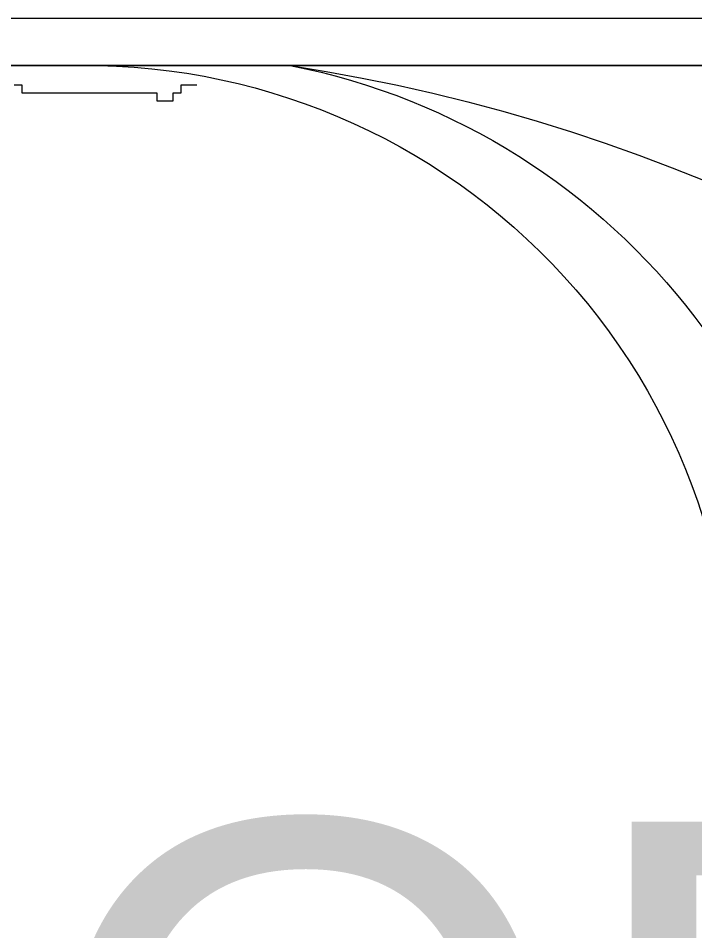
# Model space of a CAD drawing. Extents: x 775040 to 808375, y 4159409 to 4163651.
# Drawn here: x 785973.49 to 786002.15, y 4160324.52 to 4160363.19 of the extents above; entities that cross this region are included whole.
import ezdxf

# ---------------------------------------------------------------- set-up
doc = ezdxf.new("R2010")
doc.units = 0
doc.header["$MEASUREMENT"] = 0
doc.layers.add('Z_tefriş', color=73, linetype='Continuous', lineweight=5)
doc.layers.add('Z_yazı', color=4, linetype='Continuous', lineweight=20)
doc.styles.add('ARIAL', font='ariblk.ttf', dxfattribs={"height": 1})

# ---------------------------------------------------------------- blocks, each defined once
blk = doc.blocks.new('YATAK 1')
at = {"layer": 'Z_tefriş'}
for p, q in [((-8791.057, 16917.306), (-8791.057, 17107.306)), ((-8793.057, 17095.306), (-8793.057, 16929.306)), ((-8793.057, 16929.306), (-8793.057, 17095.306)), ((-8793.895, 17037.214), (-8793.895, 17036.542)), ((-8793.895, 17036.542), (-8794.231, 17036.542)), ((-8794.231, 17036.542), (-8794.231, 17036.206)), ((-8794.231, 17036.206), (-8794.567, 17036.206)), ((-8794.567, 17036.206), (-8794.567, 17035.534)), ((-8794.567, 17035.534), (-8794.231, 17035.534)), ((-8794.231, 17035.534), (-8794.231, 17029.821)), ((-8794.231, 17029.821), (-8793.895, 17029.821)), ((-8793.895, 17029.821), (-8793.895, 17029.485))]:
    blk.add_line(p, q, dxfattribs=at)
for centre, radius, start, end in [((-8869.156, 17029.428), 77, 8.77456, 80.20549), ((-8821.04, 17035.647), 28.524, 11.1732, 94.0534), ((-8820.5, 17032.492), 27.449, 1.1847, 100.3941)]:
    blk.add_arc(centre, radius, start, end, dxfattribs=at)

msp = doc.modelspace()

# ---------------------------------------------------------------- block references
at = {"layer": 'Z_tefriş', "xscale": -1, "rotation": 270}
msp.add_blockref('YATAK 1', (768943.837, 4169154.246), dxfattribs=at)

# ---------------------------------------------------------------- texts
at = {"layer": 'Z_yazı', "insert": (785948.168, 4160318.494), "char_height": 21, "width": 311.9787, "attachment_point": 5, "style": 'ARIAL'}
msp.add_mtext('{\\fArial|b0|i0|c162|p34;YATAK OD.}', dxfattribs=at)

doc.saveas('drawing.dxf')
